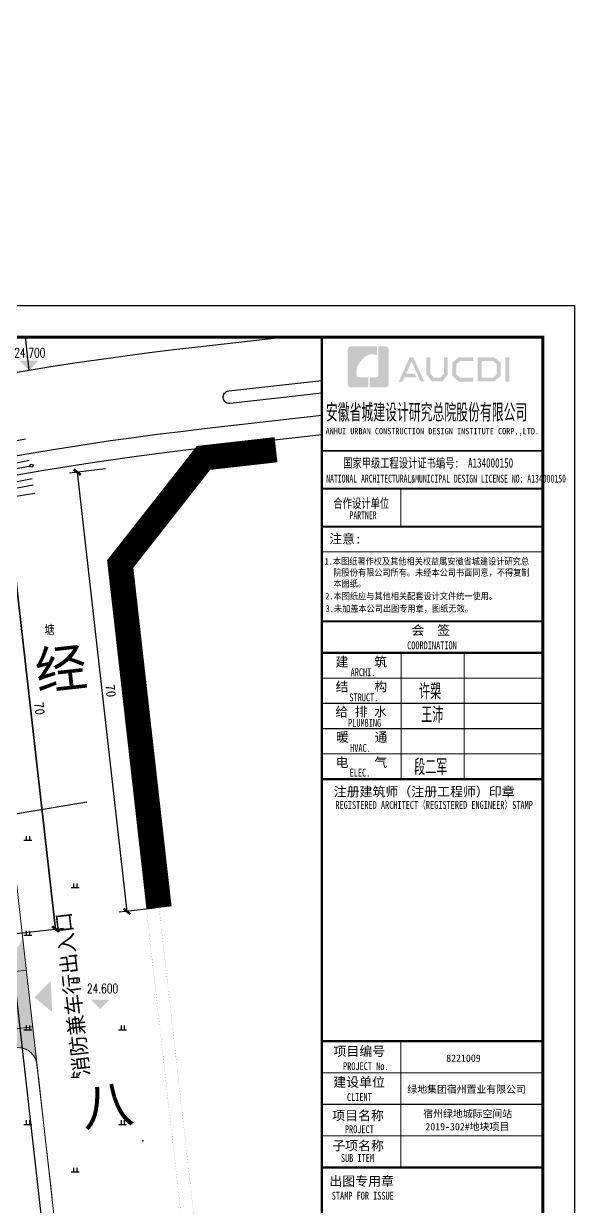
# Model space of a CAD drawing. Extents: x 39519617 to 39520126, y 3727912 to 3728254.
# Drawn here: x 39520039.1 to 39520126.3, y 3728066.3 to 3728253.6 of the extents above; entities that cross this region are included whole.
import ezdxf
from ezdxf.enums import TextEntityAlignment as Align
from ezdxf.xclip import XClip

# ---------------------------------------------------------------- set-up
doc = ezdxf.new("R2010")
doc.units = 0
doc.header["$LTSCALE"] = 1000
doc.header["$MEASUREMENT"] = 0
doc.header["$XCLIPFRAME"] = 2
for name, pattern in [('ACAD_ISO04W100', [30, 24, -3, 0, -3]), ('DASH', [0.35, 0.25, -0.1]), ('DOTE', [2.42, 2, -0.2, 0.02, -0.2]), ('X6', [2, 1, -1])]:
    doc.linetypes.add(name, pattern=pattern)
for name, color, linetype, lineweight in [('0-消防道路', 1, 'DASH', 20), ('302道路', 5, 'Continuous', 0), ('DIM_ELEV', 3, 'Continuous', 0), ('图签', 147, 'Continuous', 18), ('禁止开口', 160, 'Continuous', 200), ('绿地', 87, 'Continuous', 0)]:
    doc.layers.add(name, color=color, linetype=linetype, lineweight=lineweight)
for name, color, linetype in [('_0DL-道路（外边）', 4, 'Continuous'), ('ASSIST', 7, 'Continuous'), ('PUB_TEXT', 7, 'Continuous'), ('RD-中线', 14, 'Continuous'), ('RD-侧石线', 5, 'Continuous'), ('RD-红线', 7, 'Continuous'), ('RD-绿线', 3, 'Continuous'), ('temp', 6, 'Continuous'), ('Z-图例', 7, 'Continuous'), ('周边道路', 7, 'Continuous'), ('图框', 140, 'Continuous'), ('图签文字', 147, 'Continuous'), ('文字-道路名称', 7, 'Continuous'), ('金属', 26, 'Continuous')]:
    doc.layers.add(name, color=color, linetype=linetype)
doc.styles.add('_TCH_DIM', font='SIMPLEX', dxfattribs={"bigfont": 'GBCBIG'})
doc.styles.add('HT', font='')
doc.styles.add('HZ', font='rs.shx', dxfattribs={"width": 0.8, "bigfont": 'hztxt.shx'})
doc.styles.add('宋体', font='')
doc.styles.add('建筑图签-1', font='', dxfattribs={"width": 0.7})
doc.styles.add('建筑图签-2', font='TXT.shx', dxfattribs={"width": 0.5, "bigfont": 'HZTXT.shx'})
doc.styles.add('黑体', font='')
doc.styles.get('HT').set_extended_font_data('SimHei')
doc.styles.get('宋体').set_extended_font_data('SimSun')
doc.styles.get('建筑图签-1').set_extended_font_data('SimHei')
doc.styles.get('黑体').set_extended_font_data('SimHei')
doc.linetypes.add('10421', pattern='A,2,[150,AAA.SHX,S=0.5,R=0,X=0,Y=0.5],1e-11', length=2)
doc.linetypes.add('1161', pattern='A,0,[149,AAA.SHX,S=0.15,R=0,X=0,Y=0],-1.6', length=1.6)
doc.linetypes.add('444', pattern='A,4.5,[145,AAA.SHX,S=1,R=0,X=0,Y=1],4.5,-0.5,[146,AAA.SHX,S=1,R=0,X=0,Y=0],-0.5', length=10)
doc.dimstyles.new('ISO-25', dxfattribs={"dimtxt": 1.5, "dimasz": 1, "dimexe": 1.25, "dimexo": 0.625, "dimtad": 1, "dimdsep": 46, "dimtxsty": '黑体', "dimblk": 'ARCHTICK', "dimcen": 1.5, "dimadec": 0, "dimazin": 0, "dimtfac": 1, "dimtmove": 0, "dimatfit": 3, "dimldrblk": 'ARCHTICK', "dimfxl": 1, "dimlwd": 25, "dimlwe": -1, "dimarcsym": 0})

# ---------------------------------------------------------------- blocks, each defined once
blk = doc.blocks.new('_ArchTick')
at = {"color": 0, "linetype": 'ByBlock', "const_width": 0.4}
blk.add_lwpolyline([(-0.5, -0.5), (0.5, 0.5)], dxfattribs=at)
blk = doc.blocks.new('*D22')
at = {"layer": 'Defpoints', "color": 0, "transparency": 16777216}
for p in [(39520028.98, 3728178.94), (39520036.3, 3728179.77), (39520036.83, 3728109.38)]:
    blk.add_point(p, dxfattribs=at)
at = {"layer": 'Z-图例', "color": 0, "transparency": 16777216}
for p, q in [((39520029.6, 3728179.01), (39520037.54, 3728179.91)), ((39520037.45, 3728109.45), (39520045.4, 3728110.35))]:
    blk.add_line(p, q, dxfattribs=at)
at = {"layer": 'Z-图例', "color": 0, "lineweight": 25, "transparency": 16777216}
blk.add_line((39520044.15, 3728110.21), (39520036.3, 3728179.77), dxfattribs=at)
for p, rotation in [((39520036.3, 3728179.77), 96.44324269660281), ((39520044.15, 3728110.21), 276.4432426966028)]:
    blk.add_blockref('_ArchTick', p, dxfattribs=dict(at, rotation=rotation))
at = {"layer": 'Z-图例', "color": 0, "transparency": 16777216, "insert": (39520041.6, 3728145.14), "char_height": 1.5, "attachment_point": 5, "rotation": 276.4432, "style": '黑体'}
blk.add_mtext('70', dxfattribs=at)
blk = doc.blocks.new('*D23')
at = {"layer": 'Defpoints', "color": 0, "transparency": 16777216}
for p in [(39520028.98, 3728178.94), (39520036.27, 3728179.76), (39520036.83, 3728109.38)]:
    blk.add_point(p, dxfattribs=at)
at = {"layer": 'Z-图例', "color": 0, "transparency": 16777216}
for p, q in [((39520029.6, 3728179.01), (39520037.52, 3728179.9)), ((39520037.46, 3728109.45), (39520045.37, 3728110.35))]:
    blk.add_line(p, q, dxfattribs=at)
at = {"layer": 'Z-图例', "color": 0, "lineweight": 25, "transparency": 16777216}
blk.add_line((39520044.13, 3728110.21), (39520036.27, 3728179.76), dxfattribs=at)
for p, rotation in [((39520036.27, 3728179.76), 96.44324270253435), ((39520044.13, 3728110.21), 276.4432427025343)]:
    blk.add_blockref('_ArchTick', p, dxfattribs=dict(at, rotation=rotation))
at = {"layer": 'Z-图例', "color": 0, "transparency": 16777216, "insert": (39520041.58, 3728145.14), "char_height": 1.5, "attachment_point": 5, "rotation": 276.4432, "style": '黑体'}
blk.add_mtext('70', dxfattribs=at)
blk = doc.blocks.new('*D24')
at = {"layer": 'Defpoints', "color": 0, "transparency": 16777216}
for p in [(39520052.66, 3728183.16), (39520055.41, 3728113.02), (39520060.51, 3728113.6)]:
    blk.add_point(p, dxfattribs=at)
at = {"layer": 'Z-图例', "color": 0, "transparency": 16777216}
for p, q in [((39520052.03, 3728183.09), (39520046.31, 3728182.44)), ((39520059.89, 3728113.53), (39520054.17, 3728112.88))]:
    blk.add_line(p, q, dxfattribs=at)
at = {"layer": 'Z-图例', "color": 0, "lineweight": 25, "transparency": 16777216}
blk.add_line((39520047.55, 3728182.58), (39520055.41, 3728113.02), dxfattribs=at)
for p, rotation in [((39520047.55, 3728182.58), 96.44324270300483), ((39520055.41, 3728113.02), 276.4432427030048)]:
    blk.add_blockref('_ArchTick', p, dxfattribs=dict(at, rotation=rotation))
at = {"layer": 'Z-图例', "color": 0, "transparency": 16777216, "insert": (39520052.86, 3728147.96), "char_height": 1.5, "attachment_point": 5, "rotation": 276.4432, "style": '黑体'}
blk.add_mtext('70', dxfattribs=at)
blk = doc.blocks.new('用地路网图')
at = {"layer": 'RD-中线', "color": 252, "linetype": 'ACAD_ISO04W100', "ltscale": 4, "flags": 128}
blk.add_lwpolyline([(2488.46, 2199.51), (2390.87, 3063.55)], dxfattribs=at)
blk.add_lwpolyline([(2069.38, 1829.5), (2130.38, 1943.02, -0.246105), (2514.71, 2203.19), (4875.05, 2469.76)], format="xyb", dxfattribs=at)
at = {"layer": 'RD-侧石线', "ltscale": 2, "flags": 128}
blk.add_lwpolyline([(2098.82, 1856.82), (2141.84, 1936.87, -0.246105), (2516.17, 2190.27), (2931.03, 2237.12)], format="xyb", dxfattribs=at)
at = {"layer": 'RD-红线', "ltscale": 2, "flags": 128}
blk.add_lwpolyline([(2102.88, 1858.04), (2144.48, 1935.45, -0.246105), (2516.5, 2187.29), (2929.42, 2233.92)], format="xyb", dxfattribs=at)
at = {"layer": 'RD-绿线', "ltscale": 4, "flags": 128}
blk.add_lwpolyline([(2936.42, 2241.25), (2520.28, 2194.26, -1), (2520.06, 2196.24), (2936.2, 2243.24, -1)], format="xyb", close=True, dxfattribs=at)
blk = doc.blocks.new('sdfgdfgdfgd')
at = {"layer": '周边道路'}
ref = blk.add_blockref('用地路网图', (39518268.29, 3727143.2), dxfattribs=at)
XClip(ref).set_block_clipping_path([(1831.3204261735, 1551.0485816798), (3146.3089819103, 2599.2662372519)])
blk = doc.blocks.new('A$C29B70996')
at = {"layer": 'DIM_ELEV'}
blk.add_hatch(color=256, dxfattribs=at).paths.add_polyline_path([(315.45, 144.71), (314.83, 146.74), (317.48, 145.34)])
at = {"layer": 'PUB_TEXT', "style": '_TCH_DIM', "width": 0.705882}
blk.add_text('24.700', height=1.488, rotation=332.1854, dxfattribs=at).set_placement((314.31, 147.61))
blk = doc.blocks.new('sdefsdf87dfg54f')
at = {"color": 250, "linetype": '1161'}
blk.add_line((520663.34, 3728191.57), (520675.83, 3728193.87), dxfattribs=at)
at = {"color": 250, "linetype": 'Continuous'}
for p, q in [((520649.67, 3728185.02), (520676.39, 3728190.51)), ((520652.24, 3728184.87), (520676.55, 3728189.59))]:
    blk.add_line(p, q, dxfattribs=at)
at = {"color": 250, "linetype": '444'}
blk.add_line((520677.06, 3728186.56), (520646.06, 3728180.67), dxfattribs=at)
at = {"color": 250, "linetype": 'X6'}
blk.add_line((520650.28, 3728182.14), (520676.88, 3728187.61), dxfattribs=at)
at = {"color": 250, "linetype": '10421'}
for p, q in [((520677.29, 3728185.23), (520672.02, 3728184.37)), ((520667.24, 3728133.32), (520685.53, 3728136.38))]:
    blk.add_line(p, q, dxfattribs=at)
at = {"color": 250}
for p, q in [((520675.57, 3728130.31), (520676.82, 3728130.31)), ((520675.95, 3728130.96), (520675.95, 3728130.31)), ((520676.45, 3728130.96), (520676.45, 3728130.31)), ((520683.07, 3728122.81), (520684.32, 3728122.81)), ((520683.45, 3728123.46), (520683.45, 3728122.81)), ((520683.95, 3728123.46), (520683.95, 3728122.81)), ((520675.57, 3728115.31), (520676.82, 3728115.31)), ((520675.95, 3728115.96), (520675.95, 3728115.31)), ((520676.45, 3728115.96), (520676.45, 3728115.31)), ((520683.07, 3728107.81), (520684.32, 3728107.81)), ((520683.45, 3728108.46), (520683.45, 3728107.81)), ((520683.95, 3728108.46), (520683.95, 3728107.81)), ((520675.57, 3728100.31), (520676.82, 3728100.31)), ((520675.95, 3728100.96), (520675.95, 3728100.31)), ((520676.45, 3728100.96), (520676.45, 3728100.31)), ((520690.57, 3728100.31), (520691.82, 3728100.31)), ((520690.95, 3728100.96), (520690.95, 3728100.31)), ((520691.45, 3728100.96), (520691.45, 3728100.31)), ((520683.07, 3728092.81), (520684.32, 3728092.81)), ((520683.45, 3728093.46), (520683.45, 3728092.81)), ((520683.95, 3728093.46), (520683.95, 3728092.81)), ((520675.57, 3728085.31), (520676.82, 3728085.31)), ((520675.95, 3728085.96), (520675.95, 3728085.31)), ((520676.45, 3728085.96), (520676.45, 3728085.31)), ((520690.57, 3728085.31), (520691.82, 3728085.31)), ((520690.95, 3728085.96), (520690.95, 3728085.31)), ((520691.45, 3728085.96), (520691.45, 3728085.31)), ((520683.07, 3728077.81), (520684.32, 3728077.81)), ((520683.45, 3728078.46), (520683.45, 3728077.81)), ((520683.95, 3728078.46), (520683.95, 3728077.81))]:
    blk.add_line(p, q, dxfattribs=at)
at = {"color": 250, "linetype": 'Continuous'}
for start, end in [(0, 180), (180, 0)]:
    blk.add_arc((520694.42, 3728082.73), 0.05, start, end, dxfattribs=at)
blk.add_ellipse((520676.78, 3728189.64), major_axis=(-0.177, 0.177), ratio=1, start_param=4.118614, end_param=10.401799, dxfattribs=at)
at = {"color": 250, "linetype": 'Continuous', "style": 'HZ', "width": 0.8}
blk.add_text('塘', height=1.5, dxfattribs=at).set_placement((520679.65, 3728163.71), align=Align.MIDDLE)
blk = doc.blocks.new('院标1')
h = blk.add_hatch(color=150)
h.dxf.hatch_style = 1
h.set_gradient(color1=(33, 113, 253), color2=(33, 113, 253), tint=1, name='INVCURVED')
edge = h.paths.add_edge_path()
edge.add_spline(control_points=[(116373, 648379), (116379, 648379), (116382, 648379), (116391, 648379), (116391, 648379), (116391, 648379), (116616, 648379), (116616, 648379), (116616, 648379), (116616, 648379), (116616, 648054), (116616, 648054), (116616, 648054), (116616, 648054), (116108, 648054), (116108, 648054), (116108, 648054), (116028, 648054), (115963, 648111), (115963, 648199), (115963, 648199), (115963, 648199), (115963, 649215), (115963, 649215), (115963, 649215), (115963, 649295), (116018, 649360), (116108, 649360), (116108, 649360), (116108, 649360), (116897, 649360), (116897, 649360), (116897, 649360), (116897, 649360), (116897, 649080), (116897, 649080), (116897, 649080), (116897, 649080), (116566, 649140), (116356, 648859), (116356, 648859), (116245, 648719), (116240, 648545), (116247, 648466), (116247, 648466), (116254, 648386), (116247, 648466), (116247, 648466), (116247, 648466), (116247, 648466), (116258, 648374), (116373, 648379)], knot_values=[0, 0, 0, 0, 0.071429, 0.071429, 0.071429, 0.107143, 0.142857, 0.142857, 0.142857, 0.178571, 0.214286, 0.214286, 0.214286, 0.25, 0.285714, 0.285714, 0.285714, 0.321429, 0.357143, 0.357143, 0.357143, 0.392857, 0.428571, 0.428571, 0.428571, 0.464286, 0.5, 0.5, 0.5, 0.535714, 0.571429, 0.571429, 0.571429, 0.607143, 0.642857, 0.642857, 0.642857, 0.678571, 0.714286, 0.714286, 0.714286, 0.75, 0.785714, 0.785714, 0.785714, 0.821429, 0.857143, 0.857143, 0.857143, 0.928571, 1, 1, 1, 1], degree=3, periodic=0)
h = blk.add_hatch(color=150)
h.dxf.hatch_style = 1
h.set_gradient(color1=(33, 113, 253), color2=(33, 113, 253), tint=1, name='INVCURVED')
edge = h.paths.add_edge_path()
edge.add_spline(control_points=[(117268, 649215), (117268, 649215), (117268, 648199), (117268, 648199), (117268, 648199), (117268, 648114), (117212, 648054), (117123, 648054), (117123, 648054), (117123, 648054), (116663, 648054), (116663, 648054), (116663, 648054), (116663, 648054), (116663, 648379), (116663, 648379), (116663, 648379), (116663, 648379), (116865, 648379), (116865, 648379), (116865, 648379), (116907, 648379), (116941, 648413), (116941, 648455), (116941, 648455), (116941, 648455), (116941, 649360), (116941, 649360), (116941, 649360), (116941, 649360), (117123, 649360), (117123, 649360), (117123, 649360), (117204, 649360), (117268, 649306), (117268, 649215)], knot_values=[0, 0, 0, 0, 0.1, 0.1, 0.1, 0.15, 0.2, 0.2, 0.2, 0.25, 0.3, 0.3, 0.3, 0.35, 0.4, 0.4, 0.4, 0.45, 0.5, 0.5, 0.5, 0.55, 0.6, 0.6, 0.6, 0.65, 0.7, 0.7, 0.7, 0.75, 0.8, 0.8, 0.8, 0.9, 1, 1, 1, 1], degree=3, periodic=0)
blk = doc.blocks.new('TK')
at = {"layer": '图框'}
h = blk.add_hatch(color=256, dxfattribs=at)
h.paths.add_polyline_path([(547288, 547072), (547414, 547072), (547414, 546302), (547288, 546302)])
h.paths.add_polyline_path([(546536, 546956), (546536, 546430), (546896, 546430), (547020, 546536), (547020, 546855), (546900, 546956)], flags=16)
h.paths.add_polyline_path([(546418, 547074), (546418, 546311), (546940, 546311), (547138, 546482), (547138, 546910), (546943, 547074)])
h.paths.add_polyline_path([(546275, 547077), (546275, 546962), (545868, 546962), (545735, 546851), (545735, 546531), (545868, 546429), (546277, 546429), (546277, 546307), (545813, 546307), (545611, 546481), (545611, 546910), (545809, 547077)])
h.paths.add_polyline_path([(544792, 547075), (544912, 547075), (544912, 546565), (545026, 546433), (545237, 546433), (545351, 546565), (545351, 547075), (545465, 547075), (545465, 546528), (545301, 546311), (544963, 546311), (544792, 546530)])
h.paths.add_polyline_path([(544260, 547074), (544377, 547074), (544719, 546310), (544603, 546310), (544322, 546944), (544147, 546556), (544418, 546556), (544479, 546440), (544098, 546440), (544039, 546308), (543916, 546308)])
for p, q in [((541480, 544114), (548480, 544114)), ((541480, 544114), (548480, 544114)), ((541480, 542914), (548480, 542914))]:
    blk.add_line(p, q, dxfattribs=at)
blk.add_lwpolyline([(465375, 548714), (549475, 548714), (549475, 489314), (465375, 489314)], close=True, dxfattribs=at)
blk.add_lwpolyline([(465375, 548714), (549475, 548714), (549475, 489314), (465375, 489314)], close=True, dxfattribs=at)
at = {"layer": '图框', "const_width": 100}
blk.add_lwpolyline([(548475, 490314), (548475, 547714), (467875, 547714), (467875, 490314)], close=True, dxfattribs=at)
at = {"layer": '图框'}
for points, const_width in [([(541480, 490314), (541480, 547714)], 70), ([(541480, 544114), (548480, 544114)], 60), ([(541480, 542914), (548480, 542914)], 60), ([(541480, 542914), (548480, 542914)], 60), ([(543980, 542914), (543980, 541714)], 35), ([(541480, 541714), (548480, 541714)], 60), ([(541480, 541714), (548480, 541714)], 60), ([(541480, 540913), (548480, 540913)], 35), ([(541488, 538714), (548488, 538714)], 60), ([(541488, 537714), (548488, 537714)], 70), ([(541488, 537714), (548488, 537714)], 70), ([(543988, 537714), (543988, 533714)], 35), ([(545988, 537714), (545988, 533714)], 35), ([(541488, 536914), (548488, 536914)], 35), ([(541488, 536114), (548488, 536114)], 35), ([(541488, 535314), (548488, 535314)], 35), ([(541488, 534514), (548488, 534514)], 35), ([(541488, 533714), (548488, 533714)], 70), ([(541480, 525414), (548480, 525414)], 70), ([(541480, 525414), (548480, 525414)], 70), ([(543980, 521414), (543980, 525414)], 35), ([(541480, 524414), (548480, 524414)], 35), ([(541480, 523414), (548480, 523414)], 35), ([(541480, 522414), (548480, 522414)], 35), ([(548480, 521414), (541480, 521414)], 70)]:
    blk.add_lwpolyline(points, dxfattribs=dict(at, const_width=const_width))
blk.add_blockref('院标1', (426331, -101935))
for s, height, style, width, p in [('ANHUI URBAN CONSTRUCTION DESIGN INSTITUTE CORP.,LTD.', 200, '建筑图签-1', 0.91, (541598, 544636)), ('NATIONAL ARCHITECTURAL&MUNICIPAL DESIGN LICENSE NO: A134000150', 250, '建筑图签-1', 0.6, (541617, 543108)), ('PARTNER', 250, '建筑图签-1', 0.6, (542355, 541947)), ('1.本图纸著作权及其他相关权益属安徽省城建设计研究总', 210, 'HT', 0.88, (541566, 540507)), ('院股份有限公司所有。未经本公司书面同意，不得复制', 210, 'HT', 0.88, (541845, 540153)), ('本图纸。', 210, 'HT', 0.88, (541845, 539803)), (' 2.本图纸应与其他相关配套设计文件统一使用。 ', 210, 'HT', 0.88, (541455, 539406)), ('3.未加盖本公司出图专用章，图纸无效。', 210, 'HT', 0.88, (541598, 539011)), ('COORDINATION', 250, '建筑图签-1', 0.7, (544180, 537827)), ('ARCHI.', 250, '建筑图签-1', 0.7, (542389, 536975)), ('STRUCT.', 250, '建筑图签-1', 0.7, (542350, 536179)), ('PLUMBING', 250, '建筑图签-1', 0.7, (542309, 535372)), ('HVAC.', 250, '建筑图签-1', 0.7, (542374, 534579)), ('ELEC.', 250, '建筑图签-1', 0.7, (542358, 533794)), ('REGISTERED ARCHITECT（REGISTERED ENGINEER）STAMP', 250, '建筑图签-1', 0.7, (541909, 532772)), ('PROJECT No.', 250, '建筑图签-1', 0.7, (542150, 524499, -1799)), ('CLIENT', 250, '建筑图签-1', 0.7, (542274, 523520)), ('PROJECT', 250, '建筑图签-1', 0.7, (542209, 522500)), ('SUB ITEM', 250, '建筑图签-1', 0.7, (542082, 521589)), ('STAMP FOR ISSUE', 250, '建筑图签-1', 0.7, (541793, 520395))]:
    blk.add_text(s, height=height, dxfattribs=dict(at, style=style, width=width)).set_placement(p)
at = {"layer": '图签', "color": 2, "style": '宋体'}
for s, height, p in [('8221009', 229.3, (545417, 524761)), ('绿地集团宿州置业有限公司', 229.34, (544185, 523776)), ('宿州绿地城际空间站', 229.3, (544690, 523001)), ('2019-302#地块项目', 229.34, (544757, 522592))]:
    blk.add_text(s, height=height, dxfattribs=at).set_placement(p)
at = {"layer": '图签文字', "color": 7, "style": '建筑图签-1'}
for s, height, width, p in [('安徽省城建设计研究总院股份有限公司', 500, 0.55, (541608, 545091)), ('国家甲级工程设计证书编号:  A134000150', 300, 0.7, (542152, 543581)), ('合作设计单位', 300, 0.7, (541845, 542304))]:
    blk.add_text(s, height=height, dxfattribs=dict(at, width=width)).set_placement(p)
for s, p in [('注意:', (541711, 541177)), ('会  签', (544315, 538281)), ('建    筑', (541910, 537280)), ('结    构', (541914, 536493)), ('给 排 水', (541905, 535699)), ('暖    通', (541923, 534896)), ('电    气', (541913, 534096)), ('注册建筑师（注册工程师）印章', (541855, 533167)), ('项目编号', (541848, 524946)), ('建设单位', (541840, 523969)), ('项目名称', (541807, 522911)), ('子项名称', (541807, 521954)), ('出图专用章', (541716, 520832))]:
    blk.add_text(s, height=300, dxfattribs=at).set_placement(p)
at = {"layer": '图签文字', "color": 1, "style": '建筑图签-2', "width": 0.7}
for s, p in [('许槊', (544555, 536242)), ('王沛', (544626, 535501)), ('段二军', (544401, 533845))]:
    blk.add_text(s, height=500, dxfattribs=at).set_placement(p)

msp = doc.modelspace()

# ---------------------------------------------------------------- hatches: boundary and pattern name
at = {"layer": '0-消防道路'}
h = msp.add_hatch(dxfattribs=at)
h.set_pattern_fill('碎沙', color=18, scale=0.7, angle=-0.0025)
h.set_pattern_definition([(37.4975, (39519705.7706, 3727911.9623), (-0.0559263, 1.712949), [0, -1.35128, 0, -1.5113, 0, -1.444625]), (7.4975, (39519705.7706, 3727911.9623), (1.573441, 2.508819), [0, -0.72898, 0, -1.21793, 0, -0.466725]), (327.4975, (39519704.6772, 3727911.9623), (2.7684735, 0.0049093), [0, -0.4445, 0, -1.6002, 0, -2.08915]), (317.4975, (39519704.6772, 3727911.9623), (2.672482, 0.780136), [0, -0.22225, 0, -1.04902, 0, -1.20015])])
edge = h.paths.add_edge_path()
edge.add_line((39520038.815, 3728109.652), (39520041.172, 3728088.785))
edge.add_arc((39520038.191, 3728088.448), 3, 6.44374, 96.44376)
edge.add_line((39520037.854, 3728091.429), (39520022.81, 3728089.73))
edge.add_arc((39520023.821, 3728080.787), 9, 96.44376, 207.81539)
edge.add_line((39520015.86, 3728076.587), (39520016.827, 3728074.755))
edge.add_arc((39520005.329, 3728068.689), 13, -62.18486, 27.81539, ccw=False)
edge.add_line((39520011.395, 3728057.191), (39519960.502, 3728030.341))
edge.add_arc((39519964.702, 3728022.381), 9, 117.81514, 129.81514)
edge.add_line((39519958.939, 3728029.294), (39519945.938, 3728018.456))
edge.add_arc((39519937.613, 3728028.441), 13, 297.81514, 309.81514, ccw=False)
edge.add_line((39519943.68, 3728016.943), (39519886.777, 3727986.923))
edge.add_arc((39519880.711, 3727998.421), 13, 285.81514, 297.81514, ccw=False)
edge.add_line((39519884.253, 3727985.913), (39519867.968, 3727981.3))
edge.add_arc((39519870.42, 3727972.64), 9, 105.81514, 117.81514)
edge.add_line((39519866.221, 3727980.601), (39519809.997, 3727950.938))
edge.add_arc((39519803.931, 3727962.436), 13, 230.60833, 297.81514, ccw=False)
edge.add_line((39519795.681, 3727952.389), (39519734.624, 3728002.527))
edge.add_arc((39519732.085, 3727999.436), 4, 50.60833, 143.0157)
edge.add_line((39519728.89, 3728001.842), (39519743.006, 3728019.711))
edge.add_line((39519743.006, 3728019.711), (39519740.722, 3728016.92))
edge.add_arc((39519743.818, 3728014.387), 4, 140.70673, 230.60833)
edge.add_line((39519741.279, 3728011.295), (39519747.566, 3728006.133))
edge.add_arc((39519753.277, 3728013.088), 9, 230.60833, 318.07425)
edge.add_line((39519759.973, 3728007.075), (39519794.516, 3728045.538))
edge.add_arc((39519803.444, 3728037.52), 12, 129.62694, 138.07425, ccw=False)
edge.add_line((39519795.791, 3728046.763), (39519817.098, 3728064.407))
edge.add_line((39519817.098, 3728064.407), (39519820.925, 3728059.786))
edge.add_line((39519820.925, 3728059.786), (39519799.617, 3728042.142))
edge.add_arc((39519803.444, 3728037.52), 6, 129.62694, 138.07425)
edge.add_line((39519798.98, 3728041.529), (39519787.827, 3728029.111))
edge.add_arc((39519788.571, 3728028.443), 1, 138.07425, 297.81539)
edge.add_line((39519789.038, 3728027.558), (39519876.207, 3728073.547))
edge.add_arc((39519872.008, 3728081.507), 9, 297.81336, 387.83472)
edge.add_line((39519879.966, 3728085.71), (39519876.066, 3728093.097))
edge.add_arc((39519887.554, 3728099.181), 13, 117.83416, 207.90718, ccw=False)
edge.add_line((39519881.484, 3728110.677), (39519952.472, 3728148.16))
edge.add_line((39519952.472, 3728148.16), (39519967.395, 3728156.033))
edge.add_arc((39519971.594, 3728148.073), 9, 105.81832, 117.81539, ccw=False)
edge.add_line((39519969.141, 3728156.732), (39520009.561, 3728168.184))
edge.add_line((39520009.561, 3728168.184), (39520015.785, 3728113.089))
edge.add_arc((39520024.729, 3728114.099), 9, 186.44541, 276.44376)
edge.add_line((39520025.739, 3728105.156), (39520036.171, 3728106.334))
edge.add_arc((39520035.834, 3728109.316), 3, 276.44376, 366.44376)
edge = h.paths.add_edge_path(flags=16)
edge.add_arc((39519891.466, 3728091.773), 9, 207.83297, 297.81932)
edge.add_line((39519895.666, 3728083.813), (39519923.278, 3728098.381))
edge.add_arc((39519919.078, 3728106.341), 9, 297.81539, 302.57865)
edge.add_line((39519923.924, 3728098.757), (39519928.367, 3728101.596))
edge.add_arc((39519933.213, 3728094.012), 9, 117.81539, 122.57865, ccw=False)
edge.add_line((39519929.014, 3728101.972), (39519981.254, 3728129.534))
edge.add_arc((39519988.254, 3728116.267), 15, 6.44377, 117.81539, ccw=False)
edge.add_line((39520003.159, 3728117.95), (39520004.87, 3728102.799))
edge.add_arc((39520013.813, 3728103.809), 9, 186.44377, 276.44376)
edge.add_line((39520014.823, 3728094.866), (39520036.192, 3728097.28))
edge.add_arc((39520036.08, 3728098.273), 1, 276.44376, 366.44376)
edge.add_line((39520037.073, 3728098.386), (39520036.961, 3728099.379))
edge.add_arc((39520035.968, 3728099.267), 1, 6.44376, 96.44376)
edge.add_line((39520035.855, 3728100.261), (39520020.449, 3728098.521))
edge.add_arc((39520019.439, 3728107.464), 9, 186.44377, 276.44376, ccw=False)
edge.add_line((39520010.495, 3728106.454), (39520006.424, 3728142.506))
edge.add_arc((39520003.442, 3728142.17), 3, 6.44377, 27.81539)
edge.add_line((39520006.096, 3728143.569), (39519999.245, 3728156.555))
edge.add_arc((39519996.592, 3728155.155), 3, 27.81539, 105.81832)
edge.add_line((39519995.774, 3728158.041), (39519970.776, 3728150.959))
edge.add_arc((39519971.594, 3728148.073), 3, 105.81832, 117.81539)
edge.add_line((39519970.194, 3728150.726), (39519955.272, 3728142.853))
edge.add_line((39519955.272, 3728142.853), (39519954.338, 3728144.622))
edge.add_line((39519954.338, 3728144.622), (39519883.352, 3728107.14))
edge.add_arc((39519887.554, 3728099.181), 9, 117.83472, 207.83623)
edge.add_line((39519879.595, 3728094.979), (39519883.507, 3728087.571))
edge = h.paths.add_edge_path(flags=16)
edge.add_arc((39519743.174, 3728003.27), 1, 50.60833, 140.60833)
edge.add_line((39519742.401, 3728003.904), (39519741.766, 3728003.132))
edge.add_arc((39519742.539, 3728002.497), 1, 140.60833, 230.60833)
edge.add_line((39519741.905, 3728001.724), (39519749.005, 3727995.893))
edge.add_arc((39519749.64, 3727996.666), 1, 230.60833, 320.60833)
edge.add_line((39519750.413, 3727996.032), (39519751.047, 3727996.805))
edge.add_arc((39519750.274, 3727997.439), 1, 320.60833, 410.60833)
edge.add_line((39519750.909, 3727998.212), (39519743.809, 3728004.043))
edge = h.paths.add_edge_path(flags=16)
edge.add_line((39519935.976, 3728094.281), (39519940.309, 3728096.567))
edge.add_line((39519786.681, 3727964.955), (39519798.219, 3727955.481))
edge.add_line((39519942.778, 3728070.16), (39519959.049, 3728074.769))
edge.add_line((39519943.861, 3728066.309), (39519960.148, 3728070.923))
edge.add_arc((39519946.32, 3728057.652), 13, 105.81514, 117.81514)
edge.add_line((39519839.65, 3728015.746), (39519826.645, 3728004.905))
edge.add_arc((39519820.882, 3728011.817), 13, 297.81796, 309.81514)
edge.add_line((39519842.212, 3728012.674), (39519829.206, 3728001.832))
edge.add_arc((39519847.975, 3728005.761), 13, 117.81514, 129.81514)
edge.add_arc((39519937.613, 3728028.441), 9, 297.81514, 309.81514)
edge.add_line((39519956.378, 3728032.367), (39519943.376, 3728021.528))
edge.add_line((39519866.877, 3727985.148), (39519883.163, 3727989.761))
edge.add_arc((39519989.973, 3728101.04), 9, 297.81539, 366.44377)
edge.add_arc((39519942.474, 3728098.894), 3, 117.81433, 207.81539)
edge.add_arc((39519988.254, 3728116.262), 9, 6.44377, 117.81433)
edge.add_line((39519997.197, 3728117.272), (39519998.916, 3728102.05))
edge.add_arc((39519803.931, 3727962.436), 9, 230.60833, 297.81514)
edge.add_arc((39519792.393, 3727971.911), 9, 117.81796, 230.60833)
edge.add_line((39519760.411, 3727986.527), (39519768.239, 3727980.099))
edge.add_line((39519777.791, 3728017.102), (39519772.683, 3728014.407))
edge.add_arc((39519776.882, 3728006.447), 9, 117.81433, 138.07425)
edge.add_line((39519770.186, 3728012.46), (39519758.918, 3727999.914))
edge.add_arc((39519765.614, 3727993.9), 9, 138.07425, 230.60833)
edge.add_line((39519759.903, 3727986.945), (39519760.411, 3727986.527))
edge.add_line((39519930.733, 3728097.788), (39519777.572, 3728016.982))
edge.add_arc((39519932.133, 3728095.135), 3, 27.81539, 117.81433)
edge.add_line((39519935.976, 3728094.281), (39519934.787, 3728096.534))
edge.add_line((39519941.074, 3728101.547), (39519984.055, 3728124.222))
edge.add_line((39519940.309, 3728096.567), (39519939.82, 3728097.494))
edge.add_line((39519841.908, 3728017.259), (39519940.254, 3728069.15))
edge.add_arc((39519773.95, 3727987.055), 9, 230.60833, 297.81782)
edge.add_arc((39519847.975, 3728005.761), 9, 117.81782, 129.81514)
edge.add_line((39519843.775, 3728013.721), (39519904.189, 3728045.598))
edge.add_arc((39519820.882, 3728011.818), 9, 297.81782, 309.81514)
edge.add_line((39519778.15, 3727979.095), (39519825.082, 3728003.858))
edge.add_line((39519960.453, 3728120.817), (39519960.453, 3728120.817))
edge.add_line((39519960.453, 3728120.817), (39519960.453, 3728120.817))
edge.add_arc((39520005.329, 3728068.689), 9, 297.81514, 387.81539)
edge.add_line((39520013.289, 3728072.889), (39520006.901, 3728084.997))
edge.add_arc((39519964.702, 3728022.381), 13, 117.81514, 129.81514)
edge.add_line((39519958.636, 3728033.879), (39520009.529, 3728060.729))
edge.add_arc((39519870.42, 3727972.64), 13, 105.81514, 117.81514)
edge.add_line((39519808.13, 3727954.476), (39519864.354, 3727984.138))
edge.add_arc((39519880.711, 3727998.421), 9, 285.81514, 297.81514)
edge.add_line((39519884.91, 3727990.461), (39519941.813, 3728020.481))
edge.add_line((39519826.948, 3728000.32), (39519788.193, 3727979.871))
edge.add_arc((39519956.605, 3728083.431), 13, 285.81514, 297.81796)
edge.add_line((39519994.701, 3728088.833), (39519962.672, 3728071.933))
edge.add_arc((39519998.901, 3728080.873), 9, 27.81539, 117.81796)
edge.add_arc((39519946.314, 3728057.65), 9, 105.81514, 117.81964)
edge.add_line((39519942.114, 3728065.61), (39519904.189, 3728045.598))
edge.add_arc((39519956.597, 3728083.428), 9, 285.81514, 297.81964)
edge.add_line((39519994.249, 3728093.12), (39519960.797, 3728075.468))
edge.add_line((39519961.386, 3728119.048), (39519961.387, 3728119.048))
edge.add_line((39519961.386, 3728119.048), (39519961.387, 3728119.048))
at = {"layer": '302道路'}
msp.add_hatch(color=10, dxfattribs=at).paths.add_polyline_path([(39520043.59, 3728097.068), (39520043.377, 3728102.004), (39520040.77, 3728099.411)])
at = {"layer": 'DIM_ELEV'}
msp.add_hatch(color=256, dxfattribs=at).paths.add_polyline_path([(39520051.193, 3728097.552), (39520049.693, 3728099.052), (39520052.693, 3728099.052)])

# ---------------------------------------------------------------- linework, layer by layer
at = {"layer": '302道路', "ltscale": 0.001}
for p, q in [((39520045.861, 3728029.445), (39520030.661, 3728164.034)), ((39520047.849, 3728029.669), (39520032.549, 3728165.138))]:
    msp.add_line(p, q, dxfattribs=at)
at = {"layer": '302道路', "color": 1, "linetype": 'DOTE', "ltscale": 0.005}
for p, q in [((39520024.088, 3728101.951), (39520039.488, 3728103.69)), ((39520040.498, 3728094.747), (39520006.337, 3728090.889))]:
    msp.add_line(p, q, dxfattribs=at)
at = {"layer": '302道路', "ltscale": 0.5}
for p, q in [((39520040.835, 3728091.766), (39520041.292, 3728087.725)), ((39520043.566, 3728067.586), (39520041.172, 3728088.785)), ((39520041.172, 3728088.785), (39520042.145, 3728080.173)), ((39520042.534, 3728076.729), (39520041.397, 3728086.798))]:
    msp.add_line(p, q, dxfattribs=at)
at = {"layer": '302道路'}
for p, q in [((39520041.291, 3728087.724), (39520041.378, 3728086.958)), ((39520041.291, 3728087.724), (39520041.378, 3728086.957)), ((39520041.292, 3728087.725), (39520041.378, 3728086.958))]:
    msp.add_line(p, q, dxfattribs=at)
at = {"layer": '302道路', "ltscale": 0.001, "const_width": 0.01}
for points in [[(39520066.152, 3728186.289), (39520052.282, 3728168.626), (39520067.723, 3728031.914, -0.0047112), (39520068.711, 3728022.354, -0.0047112)], [(39520079.033, 3728186.136), (39520067.557, 3728184.84), (39520054.362, 3728168.036), (39520069.71, 3728032.138, -0.0048029), (39520070.72, 3728022.354, -0.0048029)]]:
    msp.add_lwpolyline(points, format="xyb", dxfattribs=at)
at = {"layer": '302道路', "ltscale": 0.5}
msp.add_arc((39520038.191, 3728088.448), 3, 6.44374, 96.44376, dxfattribs=at)
at = {"layer": 'temp'}
msp.add_lwpolyline([(39520046.61, 3728022.354, 0.0036528), (39520045.861, 3728029.445), (39520028.978, 3728178.939, 0.1981032), (39519720.94, 3727975.699, 0.1981032)], format="xyb", dxfattribs=at)
at = {"layer": '禁止开口', "color": 251, "const_width": 4}
msp.add_lwpolyline([(39520060.51, 3728113.598), (39520054.363, 3728168.035), (39520067.559, 3728184.839), (39520079.034, 3728186.135)], dxfattribs=at)
at = {"layer": '绿地'}
msp.add_line((39520040.635, 3728075.725), (39520040.635, 3728075.726), dxfattribs=at)
msp.add_line((39520040.635, 3728075.725), (39520040.635, 3728075.726), dxfattribs=at)
msp.add_line((39520040.635, 3728075.725), (39520040.635, 3728075.726), dxfattribs=at)

# ---------------------------------------------------------------- block references
at = {"xscale": 0.005, "yscale": 0.005, "zscale": 0.005}
msp.add_blockref('TK', (39517378.896, 3725465.394), dxfattribs=at)
at = {"layer": '_0DL-道路（外边）', "ltscale": 3, "rotation": 27.81485762088121}
msp.add_blockref('A$C29B70996', (39519828.455, 3727923.538), dxfattribs=at)
at = {"layer": 'ASSIST', "color": 1, "linetype": 'Continuous'}
ref = msp.add_blockref('sdefsdf87dfg54f', (38999363.536, -6.029), dxfattribs=at)
XClip(ref).set_block_clipping_path([(520354.7349407747, 3727922.9909678218), (520722.7349407002, 3728210.0014467258)])
at = {"layer": '金属', "color": 0}
ref = msp.add_blockref('sdfgdfgdfgd', (-716.808, -1143.99), dxfattribs=at)
XClip(ref).set_block_clipping_path([(39520435.0788594857, 3729060.9528963021), (39520803.0788489655, 3729347.9636006849)])

# ---------------------------------------------------------------- texts
at = {"layer": '302道路', "color": 10, "style": '黑体'}
msp.add_text('  消防兼车行出入口', height=2.4, rotation=96.6338, dxfattribs=at).set_placement((39520049.886, 3728083.748))
at = {"layer": 'PUB_TEXT', "style": '_TCH_DIM', "width": 0.705882}
msp.add_text('24.600', height=1.4875, rotation=0.00029, dxfattribs=at).set_placement((39520049.089, 3728100.058))
at = {"layer": '文字-道路名称', "ltscale": 0.5, "style": '宋体'}
for s, p in [('经', (39520044.981, 3728151.455)), ('八', (39520052.313, 3728082.338))]:
    msp.add_text(s, height=6, rotation=6.33807, dxfattribs=at).set_placement(p, align=Align.MIDDLE_CENTER)

# ---------------------------------------------------------------- dimensions: what is measured, and where the dimension line sits
at = {"layer": 'Z-图例'}
for base, p1, p2, angle, picture, middle in [((39520055.41, 3728113.022), (39520052.655, 3728183.156), (39520060.51, 3728113.598), 276.44324, '*D24', (39520051.482, 3728147.801)), ((39520036.3, 3728179.766), (39520036.834, 3728109.381), (39520028.979, 3728178.939), 96.44324, '*D22', (39520040.227, 3728144.987)), ((39520036.274, 3728179.763), (39520036.834, 3728109.381), (39520028.979, 3728178.939), 96.44324, '*D23', (39520040.201, 3728144.984))]:
    dim = msp.add_linear_dim(base=base, p1=p1, p2=p2, angle=angle, dimstyle='ISO-25', dxfattribs=at)
    dim.commit()
    dim.dimension.update_dxf_attribs({"geometry": picture, "text_midpoint": middle, "dimtype": 129})

doc.saveas('drawing.dxf')
